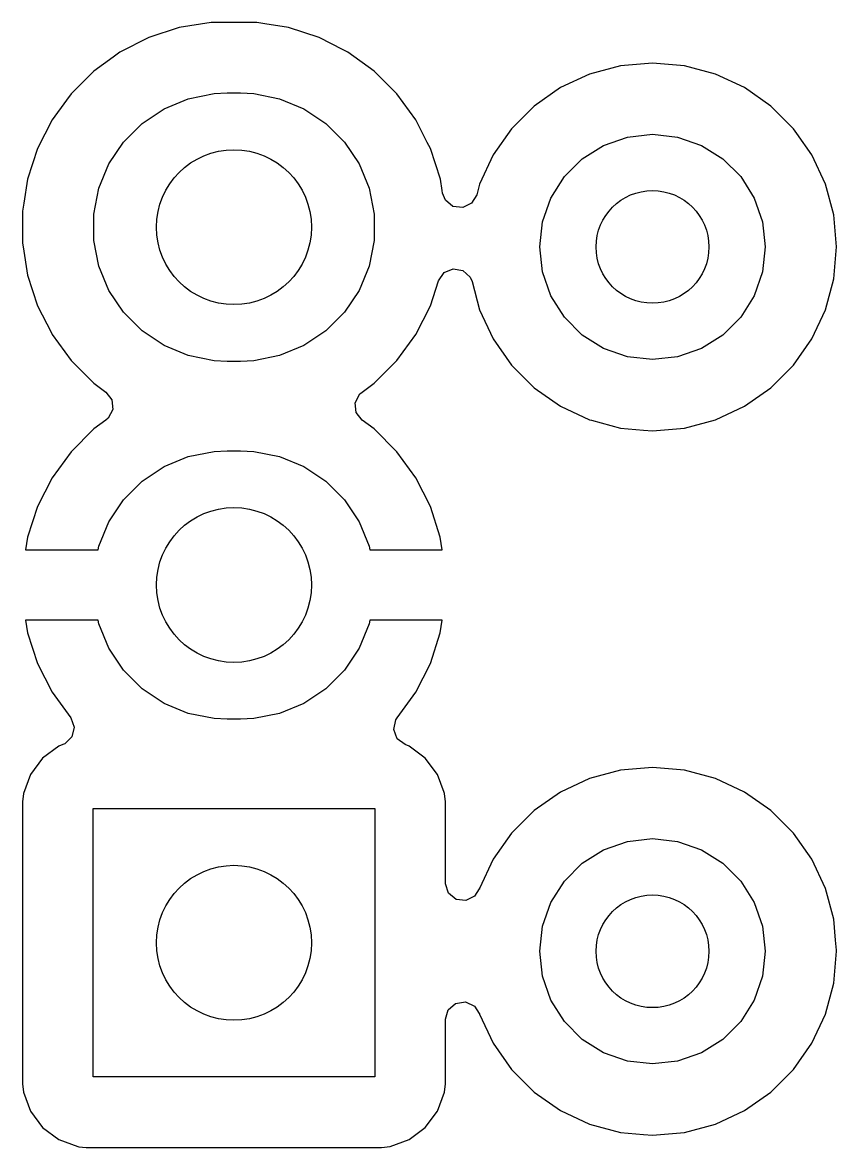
# Model space of a CAD drawing. Extents: x 2.85 to 10.26, y -4.55 to -2.42.
# Drawn here: x 5.3988 to 5.6262, y -3.0863 to -2.7719 of the extents above; entities that cross this region are included whole.
import ezdxf

# ---------------------------------------------------------------- set-up
doc = ezdxf.new("R2010")
doc.units = 0
doc.header["$MEASUREMENT"] = 0
doc.layers.add('BLACK', color=7, linetype='CONTINUOUS')

msp = doc.modelspace()

# ---------------------------------------------------------------- linework, layer by layer
at = {"layer": 'BLACK', "linetype": 'CONTINUOUS'}
for p, q in [((5.44854, -2.7724), (5.44261, -2.77334)), ((5.4515, -2.77193), (5.44854, -2.7724)), ((5.46425, -2.77193), (5.4515, -2.77193)), ((5.46647, -2.77228), (5.46425, -2.77193)), ((5.47314, -2.77334), (5.46647, -2.77228)), ((5.43405, -2.77612), (5.42602, -2.78021)), ((5.44261, -2.77334), (5.43405, -2.77612)), ((5.44261, -2.77334), (5.44261, -2.77334)), ((5.4817, -2.77612), (5.47314, -2.77334)), ((5.48839, -2.77953), (5.4817, -2.77612)), ((5.42411, -2.7816), (5.41874, -2.7855)), ((5.42602, -2.78021), (5.42411, -2.7816)), ((5.48973, -2.78021), (5.48839, -2.77953)), ((5.49701, -2.7855), (5.48973, -2.78021)), ((5.41874, -2.7855), (5.41237, -2.79187)), ((5.41874, -2.7855), (5.41874, -2.7855)), ((5.41874, -2.7855), (5.41874, -2.7855)), ((5.50338, -2.79187), (5.49701, -2.7855)), ((5.56588, -2.78403), (5.55722, -2.78635)), ((5.5748, -2.78325), (5.56588, -2.78403)), ((5.56588, -2.78403), (5.56588, -2.78403)), ((5.58373, -2.78403), (5.5748, -2.78325)), ((5.5748, -2.78325), (5.5748, -2.78325)), ((5.59238, -2.78635), (5.58373, -2.78403)), ((5.58373, -2.78403), (5.58373, -2.78403)), ((5.58373, -2.78403), (5.58373, -2.78403)), ((5.58373, -2.78403), (5.58373, -2.78403)), ((5.58373, -2.78403), (5.58373, -2.78403)), ((5.55722, -2.78635), (5.5491, -2.79014)), ((5.55722, -2.78635), (5.55722, -2.78635)), ((5.6005, -2.79014), (5.59238, -2.78635)), ((5.59238, -2.78635), (5.59238, -2.78635)), ((5.41237, -2.79187), (5.41111, -2.79361)), ((5.41237, -2.79187), (5.41237, -2.79187)), ((5.41237, -2.79187), (5.41237, -2.79187)), ((5.44512, -2.79325), (5.45233, -2.79181)), ((5.45233, -2.79181), (5.456, -2.79163)), ((5.456, -2.79163), (5.45974, -2.79163)), ((5.45974, -2.79163), (5.46342, -2.79181)), ((5.46342, -2.79181), (5.47063, -2.79325)), ((5.50867, -2.79915), (5.50338, -2.79187)), ((5.5491, -2.79014), (5.54177, -2.79527)), ((5.5491, -2.79014), (5.5491, -2.79014)), ((5.60784, -2.79527), (5.6005, -2.79014)), ((5.6005, -2.79014), (5.6005, -2.79014)), ((5.41111, -2.79361), (5.40708, -2.79915)), ((5.43833, -2.79606), (5.44512, -2.79325)), ((5.47063, -2.79325), (5.47742, -2.79606)), ((5.43221, -2.80015), (5.43833, -2.79606)), ((5.47742, -2.79606), (5.48353, -2.80015)), ((5.54177, -2.79527), (5.53543, -2.80161)), ((5.61417, -2.80161), (5.60784, -2.79527)), ((5.40708, -2.79915), (5.40299, -2.80717)), ((5.42702, -2.80534), (5.43221, -2.80015)), ((5.48353, -2.80015), (5.48873, -2.80534)), ((5.51186, -2.80542), (5.50867, -2.79915)), ((5.53543, -2.80161), (5.53029, -2.80895)), ((5.56114, -2.80627), (5.56779, -2.80394)), ((5.56779, -2.80394), (5.5748, -2.80315)), ((5.5748, -2.80315), (5.58181, -2.80394)), ((5.58181, -2.80394), (5.58847, -2.80627)), ((5.61511, -2.80294), (5.61417, -2.80161)), ((5.61931, -2.80895), (5.61511, -2.80294)), ((5.40299, -2.80717), (5.40021, -2.81574)), ((5.42293, -2.81146), (5.42702, -2.80534)), ((5.48873, -2.80534), (5.49282, -2.81146)), ((5.51276, -2.80717), (5.51186, -2.80542)), ((5.51554, -2.81574), (5.51276, -2.80717)), ((5.55517, -2.81002), (5.56114, -2.80627)), ((5.58847, -2.80627), (5.59444, -2.81002)), ((5.53029, -2.80895), (5.52651, -2.81707)), ((5.53029, -2.80895), (5.53029, -2.80895)), ((5.55018, -2.81501), (5.55517, -2.81002)), ((5.59444, -2.81002), (5.59943, -2.81501)), ((5.6231, -2.81707), (5.61931, -2.80895)), ((5.42012, -2.81825), (5.42293, -2.81146)), ((5.49282, -2.81146), (5.49563, -2.81825)), ((5.40021, -2.81574), (5.39914, -2.82246)), ((5.40021, -2.81574), (5.40021, -2.81574)), ((5.51604, -2.8189), (5.51554, -2.81574)), ((5.51554, -2.81574), (5.51554, -2.81574)), ((5.51554, -2.81574), (5.51554, -2.81574)), ((5.52651, -2.81707), (5.52569, -2.82011)), ((5.52651, -2.81707), (5.52651, -2.81707)), ((5.54643, -2.82098), (5.55018, -2.81501)), ((5.59943, -2.81501), (5.60318, -2.82098)), ((5.62542, -2.82572), (5.6231, -2.81707)), ((5.41868, -2.82546), (5.42012, -2.81825)), ((5.49563, -2.81825), (5.49706, -2.82546)), ((5.51615, -2.81961), (5.51604, -2.8189)), ((5.51693, -2.82158), (5.51615, -2.81961)), ((5.52569, -2.82011), (5.52426, -2.82246)), ((5.39914, -2.82246), (5.3988, -2.82463)), ((5.51905, -2.82333), (5.51693, -2.82158)), ((5.52178, -2.82366), (5.51905, -2.82333)), ((5.52426, -2.82246), (5.52178, -2.82366)), ((5.5441, -2.82764), (5.54643, -2.82098)), ((5.60318, -2.82098), (5.60551, -2.82764)), ((5.3988, -2.82463), (5.3988, -2.83364)), ((5.41868, -2.83281), (5.41868, -2.82546)), ((5.49706, -2.82546), (5.49706, -2.83281)), ((5.6262, -2.83465), (5.62542, -2.82572)), ((5.54331, -2.83465), (5.5441, -2.82764)), ((5.60551, -2.82764), (5.6063, -2.83465)), ((5.42012, -2.84002), (5.41868, -2.83281)), ((5.49706, -2.83281), (5.49563, -2.84002)), ((5.3988, -2.83364), (5.39896, -2.83465)), ((5.39896, -2.83465), (5.40021, -2.84253)), ((5.5441, -2.84165), (5.54331, -2.83465)), ((5.6063, -2.83465), (5.60551, -2.84165)), ((5.62542, -2.84357), (5.6262, -2.83465)), ((5.6262, -2.83465), (5.6262, -2.83465)), ((5.42293, -2.84681), (5.42012, -2.84002)), ((5.49563, -2.84002), (5.49282, -2.84681)), ((5.51503, -2.84409), (5.51659, -2.84182)), ((5.51659, -2.84182), (5.51912, -2.84075)), ((5.51912, -2.84075), (5.52183, -2.84122)), ((5.52183, -2.84122), (5.52386, -2.84308)), ((5.54643, -2.84831), (5.5441, -2.84165)), ((5.60551, -2.84165), (5.60318, -2.84831)), ((5.40021, -2.84253), (5.40021, -2.84253)), ((5.40021, -2.84253), (5.40299, -2.85109)), ((5.51276, -2.85109), (5.51503, -2.84409)), ((5.52386, -2.84308), (5.52439, -2.84433)), ((5.52439, -2.84433), (5.52651, -2.85222)), ((5.6231, -2.85222), (5.62542, -2.84357)), ((5.42702, -2.85292), (5.42293, -2.84681)), ((5.49282, -2.84681), (5.48873, -2.85292)), ((5.55018, -2.85428), (5.54643, -2.84831)), ((5.60318, -2.84831), (5.59943, -2.85428)), ((5.40299, -2.85109), (5.40686, -2.85869)), ((5.50867, -2.85912), (5.51276, -2.85109)), ((5.43221, -2.85812), (5.42702, -2.85292)), ((5.48873, -2.85292), (5.48353, -2.85812)), ((5.52651, -2.85222), (5.52651, -2.85222)), ((5.52651, -2.85222), (5.53029, -2.86034)), ((5.55517, -2.85927), (5.55018, -2.85428)), ((5.59943, -2.85428), (5.59444, -2.85927)), ((5.61931, -2.86034), (5.6231, -2.85222)), ((5.40686, -2.85869), (5.40708, -2.85912)), ((5.40708, -2.85912), (5.41237, -2.8664)), ((5.43833, -2.86221), (5.43221, -2.85812)), ((5.48353, -2.85812), (5.47742, -2.86221)), ((5.50338, -2.8664), (5.50867, -2.85912)), ((5.53029, -2.86034), (5.53029, -2.86034)), ((5.53029, -2.86034), (5.53543, -2.86768)), ((5.56114, -2.86302), (5.55517, -2.85927)), ((5.59444, -2.85927), (5.58847, -2.86302)), ((5.61417, -2.86768), (5.61931, -2.86034)), ((5.44512, -2.86502), (5.43833, -2.86221)), ((5.47742, -2.86221), (5.47063, -2.86502)), ((5.56779, -2.86535), (5.56114, -2.86302)), ((5.58847, -2.86302), (5.58181, -2.86535)), ((5.41237, -2.8664), (5.41874, -2.87277)), ((5.45233, -2.86645), (5.44512, -2.86502)), ((5.456, -2.86663), (5.45233, -2.86645)), ((5.45974, -2.86663), (5.456, -2.86663)), ((5.46342, -2.86645), (5.45974, -2.86663)), ((5.47063, -2.86502), (5.46342, -2.86645)), ((5.49701, -2.87277), (5.50338, -2.8664)), ((5.5748, -2.86614), (5.56779, -2.86535)), ((5.58181, -2.86535), (5.5748, -2.86614)), ((5.53543, -2.86768), (5.54177, -2.87402)), ((5.60784, -2.87402), (5.61417, -2.86768)), ((5.41874, -2.87277), (5.42208, -2.8752)), ((5.49367, -2.8752), (5.49701, -2.87277)), ((5.42208, -2.8752), (5.42376, -2.87737)), ((5.49175, -2.87818), (5.49304, -2.87574)), ((5.49304, -2.87574), (5.49367, -2.8752)), ((5.54177, -2.87402), (5.54177, -2.87402)), ((5.54177, -2.87402), (5.5491, -2.87916)), ((5.6005, -2.87916), (5.60784, -2.87402)), ((5.42376, -2.87737), (5.424, -2.88012)), ((5.49199, -2.88092), (5.49175, -2.87818)), ((5.5491, -2.87916), (5.55722, -2.88294)), ((5.59238, -2.88294), (5.6005, -2.87916)), ((5.42208, -2.8831), (5.41875, -2.88552)), ((5.42271, -2.88255), (5.42208, -2.8831)), ((5.424, -2.88012), (5.42271, -2.88255)), ((5.49367, -2.8831), (5.49199, -2.88092)), ((5.497, -2.88552), (5.49367, -2.8831)), ((5.55722, -2.88294), (5.55722, -2.88294)), ((5.55722, -2.88294), (5.55722, -2.88294)), ((5.55722, -2.88294), (5.5578, -2.8831)), ((5.5578, -2.8831), (5.56588, -2.88526)), ((5.58373, -2.88526), (5.59238, -2.88294)), ((5.41875, -2.88552), (5.41239, -2.89188)), ((5.50336, -2.89188), (5.497, -2.88552)), ((5.56588, -2.88526), (5.57225, -2.88582)), ((5.57225, -2.88582), (5.5748, -2.88604)), ((5.5748, -2.88604), (5.57704, -2.88585)), ((5.5748, -2.88604), (5.5748, -2.88604)), ((5.5748, -2.88604), (5.5748, -2.88604)), ((5.57704, -2.88585), (5.58373, -2.88526)), ((5.41239, -2.89188), (5.40709, -2.89916)), ((5.44512, -2.89325), (5.45233, -2.89181)), ((5.45233, -2.89181), (5.456, -2.89163)), ((5.456, -2.89163), (5.45974, -2.89163)), ((5.45974, -2.89163), (5.46342, -2.89181)), ((5.46342, -2.89181), (5.47063, -2.89325)), ((5.50865, -2.89916), (5.50336, -2.89188)), ((5.43833, -2.89606), (5.44512, -2.89325)), ((5.47063, -2.89325), (5.47742, -2.89606)), ((5.43221, -2.90015), (5.43833, -2.89606)), ((5.47742, -2.89606), (5.48353, -2.90015)), ((5.40709, -2.89916), (5.40301, -2.90718)), ((5.42702, -2.90534), (5.43221, -2.90015)), ((5.48353, -2.90015), (5.48873, -2.90534)), ((5.51274, -2.90718), (5.50865, -2.89916)), ((5.40301, -2.90718), (5.40023, -2.91574)), ((5.42293, -2.91146), (5.42702, -2.90534)), ((5.48873, -2.90534), (5.49282, -2.91146)), ((5.51552, -2.91574), (5.51274, -2.90718)), ((5.42012, -2.91825), (5.42293, -2.91146)), ((5.49282, -2.91146), (5.49563, -2.91825)), ((5.40023, -2.91574), (5.39966, -2.91929)), ((5.51608, -2.91929), (5.51552, -2.91574)), ((5.39966, -2.91929), (5.41991, -2.91929)), ((5.41991, -2.91929), (5.42012, -2.91825)), ((5.49563, -2.91825), (5.49584, -2.91929)), ((5.49584, -2.91929), (5.51608, -2.91929)), ((5.39966, -2.93898), (5.40023, -2.94252)), ((5.41991, -2.93898), (5.39966, -2.93898)), ((5.42012, -2.94002), (5.41991, -2.93898)), ((5.49584, -2.93898), (5.49563, -2.94002)), ((5.51608, -2.93898), (5.49584, -2.93898)), ((5.51552, -2.94252), (5.51608, -2.93898)), ((5.40023, -2.94252), (5.40301, -2.95109)), ((5.42293, -2.94681), (5.42012, -2.94002)), ((5.49563, -2.94002), (5.49282, -2.94681)), ((5.51274, -2.95109), (5.51552, -2.94252)), ((5.42702, -2.95292), (5.42293, -2.94681)), ((5.49282, -2.94681), (5.48873, -2.95292)), ((5.40301, -2.95109), (5.40709, -2.95911)), ((5.50865, -2.95911), (5.51274, -2.95109)), ((5.43221, -2.95812), (5.42702, -2.95292)), ((5.48873, -2.95292), (5.48353, -2.95812)), ((5.43833, -2.96221), (5.43221, -2.95812)), ((5.48353, -2.95812), (5.47742, -2.96221)), ((5.40709, -2.95911), (5.41232, -2.9663)), ((5.50342, -2.9663), (5.50865, -2.95911)), ((5.44512, -2.96502), (5.43833, -2.96221)), ((5.47742, -2.96221), (5.47063, -2.96502)), ((5.41232, -2.9663), (5.41325, -2.96889)), ((5.45233, -2.96645), (5.44512, -2.96502)), ((5.456, -2.96663), (5.45233, -2.96645)), ((5.45974, -2.96663), (5.456, -2.96663)), ((5.46342, -2.96645), (5.45974, -2.96663)), ((5.47063, -2.96502), (5.46342, -2.96645)), ((5.5025, -2.96952), (5.50309, -2.96683)), ((5.50309, -2.96683), (5.50342, -2.9663)), ((5.41325, -2.96889), (5.41262, -2.97157)), ((5.50347, -2.9721), (5.5025, -2.96952)), ((5.40896, -2.97416), (5.40443, -2.97756)), ((5.41008, -2.97375), (5.40896, -2.97416)), ((5.40896, -2.97416), (5.40896, -2.97416)), ((5.41065, -2.97349), (5.41008, -2.97375)), ((5.41262, -2.97157), (5.41065, -2.97349)), ((5.50567, -2.97375), (5.50347, -2.9721)), ((5.50678, -2.97416), (5.50567, -2.97375)), ((5.51132, -2.97756), (5.50678, -2.97416)), ((5.50678, -2.97416), (5.50678, -2.97416)), ((5.40443, -2.97756), (5.40103, -2.98209)), ((5.40443, -2.97756), (5.40443, -2.97756)), ((5.51472, -2.98209), (5.51132, -2.97756)), ((5.51132, -2.97756), (5.51132, -2.97756)), ((5.5748, -2.9801), (5.56588, -2.98088)), ((5.58373, -2.98088), (5.5748, -2.9801)), ((5.5748, -2.9801), (5.5748, -2.9801)), ((5.40103, -2.98209), (5.39905, -2.9874)), ((5.40103, -2.98209), (5.40103, -2.98209)), ((5.51659, -2.98712), (5.51472, -2.98209)), ((5.51472, -2.98209), (5.51472, -2.98209)), ((5.55722, -2.9832), (5.5491, -2.98699)), ((5.56588, -2.98088), (5.55722, -2.9832)), ((5.55722, -2.9832), (5.55722, -2.9832)), ((5.56588, -2.98088), (5.56588, -2.98088)), ((5.59238, -2.9832), (5.58373, -2.98088)), ((5.58373, -2.98088), (5.58373, -2.98088)), ((5.58373, -2.98088), (5.58373, -2.98088)), ((5.58373, -2.98088), (5.58373, -2.98088)), ((5.58373, -2.98088), (5.58373, -2.98088)), ((5.6005, -2.98699), (5.59238, -2.9832)), ((5.59238, -2.9832), (5.59238, -2.9832)), ((5.39905, -2.9874), (5.3988, -2.98975)), ((5.3988, -2.98975), (5.3988, -2.98975)), ((5.3988, -2.98975), (5.3988, -2.98975)), ((5.3988, -2.98975), (5.3988, -3.06852)), ((5.5167, -2.9874), (5.51659, -2.98712)), ((5.51695, -2.98975), (5.5167, -2.9874)), ((5.51695, -3.0125), (5.51695, -2.98975)), ((5.51695, -2.98975), (5.51695, -2.98975)), ((5.51695, -2.98975), (5.51695, -2.98975)), ((5.5491, -2.98699), (5.54177, -2.99212)), ((5.5491, -2.98699), (5.5491, -2.98699)), ((5.60784, -2.99212), (5.6005, -2.98699)), ((5.6005, -2.98699), (5.6005, -2.98699)), ((5.4185, -3.06663), (5.4185, -2.99163)), ((5.4185, -2.99163), (5.49724, -2.99163)), ((5.49724, -2.99163), (5.49724, -3.06663)), ((5.54177, -2.99212), (5.53543, -2.99846)), ((5.61417, -2.99846), (5.60784, -2.99212)), ((5.53543, -2.99846), (5.53029, -3.0058)), ((5.61417, -2.99846), (5.61417, -2.99846)), ((5.61931, -3.0058), (5.61417, -2.99846)), ((5.56114, -3.00312), (5.56779, -3.00079)), ((5.56779, -3.00079), (5.5748, -3)), ((5.5748, -3), (5.58181, -3.00079)), ((5.58181, -3.00079), (5.58847, -3.00312)), ((5.55517, -3.00687), (5.56114, -3.00312)), ((5.58847, -3.00312), (5.59444, -3.00687)), ((5.53029, -3.0058), (5.52651, -3.01392)), ((5.53029, -3.0058), (5.53029, -3.0058)), ((5.55018, -3.01186), (5.55517, -3.00687)), ((5.59444, -3.00687), (5.59943, -3.01186)), ((5.6231, -3.01392), (5.61931, -3.0058)), ((5.54643, -3.01783), (5.55018, -3.01186)), ((5.59943, -3.01186), (5.60318, -3.01783)), ((5.51695, -3.01262), (5.51695, -3.0125)), ((5.51779, -3.01524), (5.51695, -3.01262)), ((5.52635, -3.01409), (5.52511, -3.01612)), ((5.52643, -3.01412), (5.52635, -3.01409)), ((5.52651, -3.01392), (5.52643, -3.01412)), ((5.62542, -3.02257), (5.6231, -3.01392)), ((5.51991, -3.01699), (5.51779, -3.01524)), ((5.52264, -3.01732), (5.51991, -3.01699)), ((5.52511, -3.01612), (5.52264, -3.01732)), ((5.5441, -3.02449), (5.54643, -3.01783)), ((5.60318, -3.01783), (5.60551, -3.02449)), ((5.54331, -3.0315), (5.5441, -3.02449)), ((5.60551, -3.02449), (5.6063, -3.0315)), ((5.62593, -3.02838), (5.62542, -3.02257)), ((5.62618, -3.03123), (5.62593, -3.02838)), ((5.5441, -3.0385), (5.54331, -3.0315)), ((5.6063, -3.0315), (5.60551, -3.0385)), ((5.62542, -3.04042), (5.6262, -3.0315)), ((5.6262, -3.0315), (5.62618, -3.03123)), ((5.6262, -3.0315), (5.6262, -3.0315)), ((5.54643, -3.04516), (5.5441, -3.0385)), ((5.60551, -3.0385), (5.60318, -3.04516)), ((5.6231, -3.04907), (5.62542, -3.04042)), ((5.51772, -3.04785), (5.5198, -3.04605)), ((5.5198, -3.04605), (5.52253, -3.04565)), ((5.52253, -3.04565), (5.52503, -3.0468)), ((5.55018, -3.05113), (5.54643, -3.04516)), ((5.60318, -3.04516), (5.59943, -3.05113)), ((5.51695, -3.05049), (5.51772, -3.04785)), ((5.52503, -3.0468), (5.52638, -3.0489)), ((5.52638, -3.0489), (5.52643, -3.04887)), ((5.52643, -3.04887), (5.52651, -3.04907)), ((5.52651, -3.04907), (5.53029, -3.05719)), ((5.61931, -3.05719), (5.6231, -3.04907)), ((5.51695, -3.06852), (5.51695, -3.05049)), ((5.55517, -3.05612), (5.55018, -3.05113)), ((5.59943, -3.05113), (5.59444, -3.05612)), ((5.53029, -3.05719), (5.53029, -3.05719)), ((5.53029, -3.05719), (5.53543, -3.06453)), ((5.56114, -3.05987), (5.55517, -3.05612)), ((5.59444, -3.05612), (5.58847, -3.05987)), ((5.61417, -3.06453), (5.61931, -3.05719)), ((5.56779, -3.0622), (5.56114, -3.05987)), ((5.5748, -3.06299), (5.56779, -3.0622)), ((5.58181, -3.0622), (5.5748, -3.06299)), ((5.58847, -3.05987), (5.58181, -3.0622)), ((5.53543, -3.06453), (5.54177, -3.07087)), ((5.60784, -3.07087), (5.61417, -3.06453)), ((5.3988, -3.06852), (5.3988, -3.06852)), ((5.3988, -3.06852), (5.39905, -3.07087)), ((5.49724, -3.06663), (5.4185, -3.06663)), ((5.5167, -3.07087), (5.51695, -3.06852)), ((5.39905, -3.07087), (5.40103, -3.07617)), ((5.51472, -3.07617), (5.5167, -3.07087)), ((5.54177, -3.07087), (5.54177, -3.07087)), ((5.54177, -3.07087), (5.5491, -3.07601)), ((5.6005, -3.07601), (5.60784, -3.07087)), ((5.40103, -3.07617), (5.40103, -3.07617)), ((5.40103, -3.07617), (5.40443, -3.08071)), ((5.51132, -3.08071), (5.51472, -3.07617)), ((5.5491, -3.07601), (5.55722, -3.07979)), ((5.59238, -3.07979), (5.6005, -3.07601)), ((5.40443, -3.08071), (5.40443, -3.08071)), ((5.40443, -3.08071), (5.40896, -3.08411)), ((5.50678, -3.08411), (5.51132, -3.08071)), ((5.55722, -3.07979), (5.56588, -3.08211)), ((5.58373, -3.08211), (5.59238, -3.07979)), ((5.40896, -3.08411), (5.40896, -3.08411)), ((5.40896, -3.08411), (5.41427, -3.08609)), ((5.50148, -3.08609), (5.50678, -3.08411)), ((5.56588, -3.08211), (5.57225, -3.08267)), ((5.57225, -3.08267), (5.5748, -3.08289)), ((5.5748, -3.08289), (5.57703, -3.0827)), ((5.5748, -3.08289), (5.5748, -3.08289)), ((5.5748, -3.08289), (5.5748, -3.08289)), ((5.57703, -3.0827), (5.58373, -3.08211)), ((5.41427, -3.08609), (5.41427, -3.08609)), ((5.41427, -3.08609), (5.41455, -3.08612)), ((5.41455, -3.08612), (5.41662, -3.08634)), ((5.41662, -3.08634), (5.49913, -3.08634)), ((5.49913, -3.08634), (5.50148, -3.08609))]:
    msp.add_line(p, q, dxfattribs=at)
at = {"layer": 'BLACK'}
for centre, radius in [((5.45787, -2.82913), 0.02165), ((5.5748, -2.83465), 0.01575), ((5.45787, -2.92913), 0.02165), ((5.45787, -3.02913), 0.02165), ((5.5748, -3.0315), 0.01575)]:
    msp.add_circle(centre, radius, dxfattribs=at)

doc.saveas('drawing.dxf')
